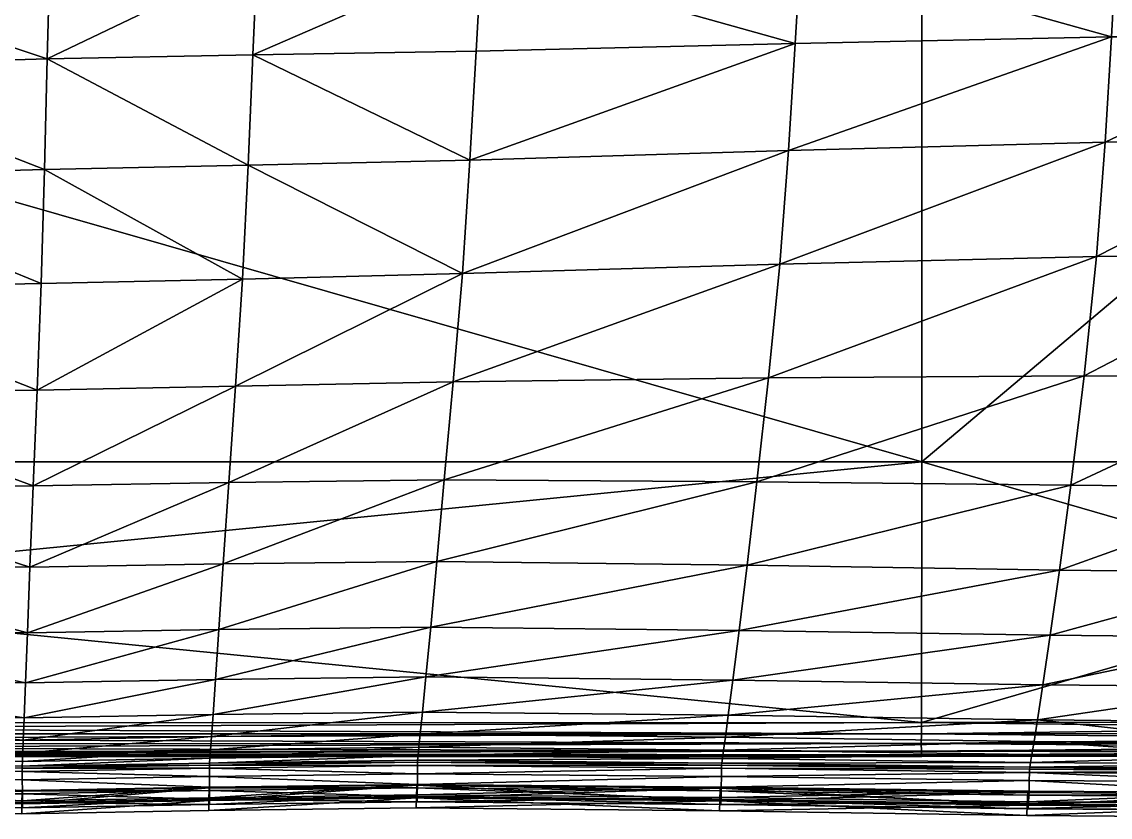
# Model space of a CAD drawing. Header units: centimetres. Extents: x -884 to 884, y -444 to 444.
# Drawn here: x 346.5 to 560.4, y -441.8 to -285.4 of the extents above; entities that cross this region are included whole.
import ezdxf

# ---------------------------------------------------------------- set-up
doc = ezdxf.new("R2010")
doc.units = ezdxf.units.CM
doc.layers.add('fabric', color=7, linetype='Continuous', true_color=0xb8e499)

msp = doc.modelspace()

# ---------------------------------------------------------------- meshes
at = {"layer": 'fabric', "color": 82, "true_color": 0x24d000}
mesh = msp.add_polyface(dxfattribs=at)
corners = [(3.18, -429.98, -260.61), (523.35, -429.89, -260.61), (523.34, -429.8, -187.49), (3.18, -429.89, -187.48), (3.18, -429.89, -333.74), (523.34, -429.8, -333.74), (3.18, -222.69, -365.86), (3.18, -17.63, -365.91), (523.37, -17.63, -365.84), (523.36, -222.69, -365.8), (3.18, -371.95, -365.74), (523.34, -371.94, -365.68), (3.18, -222.71, -155.36), (3.18, -371.96, -155.49), (523.34, -371.95, -155.55), (523.36, -222.71, -155.43), (3.18, -24.49, -155.28), (523.37, -24.49, -155.35), (523.27, -427.34, -157.3), (3.18, -427.4, -157.26), (3.18, -428.89, -158.93), (523.28, -428.82, -158.95), (523.28, -425.38, -156.26), (3.18, -425.42, -156.21), (3.18, -429.62, -161.3), (523.31, -429.54, -161.31), (3.18, -427.4, -363.97), (523.27, -427.34, -363.93), (523.28, -428.82, -362.28), (3.18, -428.89, -362.3), (3.18, -425.42, -365.02), (523.28, -425.38, -364.97), (3.18, -429.62, -359.93), (523.31, -429.54, -359.92), (700.14, -429.54, -187.51), (700.16, -429.62, -260.61), (700.19, -222.67, -365.61), (700.15, -371.91, -365.49), (700.22, -24.49, -155.54), (700.19, -222.7, -155.62), (699.99, -427.17, -157.42), (700.02, -425.27, -156.42), (700.02, -428.59, -159.03), (700.08, -429.29, -161.36), (699.99, -427.17, -363.81), (700.02, -428.59, -362.2), (700.08, -429.29, -359.87), (700.14, -429.54, -333.72), (3.18, -423.23, -365.53), (523.31, -423.21, -365.47), (3.18, -423.23, -155.7), (523.31, -423.21, -155.75), (700.08, -423.14, -365.3), (700.08, -423.14, -155.93)]
mesh.append_faces([[corners[k] for k in face] for face in [(0, 1, 2), (2, 3, 0), (1, 0, 4), (4, 5, 1), (6, 7, 8), (8, 9, 6), (10, 6, 9), (9, 11, 10), (12, 13, 14), (14, 15, 12), (16, 12, 15), (15, 17, 16), (18, 19, 20), (20, 21, 18), (19, 18, 22), (22, 23, 19), (24, 3, 2), (2, 25, 24), (20, 24, 25), (25, 21, 20), (26, 27, 28), (28, 29, 26), (27, 26, 30), (30, 31, 27), (32, 29, 28), (28, 33, 32), (4, 32, 33), (33, 5, 4), (34, 2, 1), (35, 1, 5), (36, 9, 8), (37, 11, 9), (38, 17, 15), (39, 15, 14), (18, 40, 41), (41, 22, 18), (40, 18, 21), (42, 21, 25), (43, 25, 2), (44, 27, 31), (27, 44, 45), (45, 28, 27), (46, 33, 28), (47, 5, 33), (48, 10, 11), (11, 49, 48), (30, 48, 49), (49, 31, 30), (50, 23, 22), (22, 51, 50), (13, 50, 51), (51, 14, 13), (31, 49, 52), (49, 11, 37), (14, 51, 53), (51, 22, 41)]], dxfattribs={"vtx2": -1, "color": 82})
mesh = msp.add_polyface(dxfattribs=at)
corners = [(700.16, -429.62, -260.61), (704.46, -428.89, -260.61), (704.43, -428.82, -187.53), (700.14, -429.54, -187.51), (523.35, -429.89, -260.61), (523.34, -429.8, -333.74), (700.14, -429.54, -333.72), (704.43, -428.82, -333.7), (523.37, -17.63, -365.84), (700.2, -17.63, -365.65), (700.19, -222.67, -365.61), (704.51, -222.66, -365.09), (704.53, -17.63, -365.13), (704.44, -371.87, -364.98), (700.15, -371.91, -365.49), (523.36, -222.69, -365.8), (700.19, -222.7, -155.62), (704.51, -222.68, -156.14), (704.56, -24.49, -156.07), (700.22, -24.49, -155.54), (523.36, -222.71, -155.43), (523.34, -371.95, -155.55), (700.15, -371.91, -155.73), (704.44, -371.88, -156.25), (704.18, -425.12, -156.83), (704.04, -426.85, -157.64), (706.11, -426.37, -157.98), (704.18, -428, -159.14), (706.57, -426.85, -159.24), (699.99, -427.17, -157.42), (700.02, -425.27, -156.42), (523.28, -428.82, -158.95), (700.02, -428.59, -159.03), (700.08, -429.29, -161.36), (704.32, -428.59, -161.4), (523.31, -429.54, -161.31), (523.34, -429.8, -187.49), (706.11, -426.37, -363.25), (704.04, -426.85, -363.59), (704.18, -425.12, -364.39), (704.18, -428, -362.09), (523.28, -425.38, -364.97), (700.02, -425.27, -364.81), (699.99, -427.17, -363.81), (700.02, -428.59, -362.2), (523.28, -428.82, -362.28), (700.08, -429.29, -359.87), (704.32, -428.59, -359.83), (523.31, -429.54, -359.92), (700.08, -423.14, -365.3), (704.32, -423.08, -364.81), (523.31, -423.21, -365.47), (700.08, -423.14, -155.93), (704.32, -423.08, -156.42), (523.31, -423.21, -155.75)]
mesh.append_faces([[corners[k] for k in face] for face in [(0, 1, 2), (2, 3, 0), (4, 0, 3), (5, 6, 0), (1, 0, 6), (6, 7, 1), (8, 9, 10), (11, 10, 9), (9, 12, 11), (10, 11, 13), (13, 14, 10), (15, 10, 14), (16, 17, 18), (18, 19, 16), (20, 16, 19), (21, 22, 16), (17, 16, 22), (22, 23, 17), (24, 25, 26), (25, 27, 28), (29, 25, 24), (24, 30, 29), (31, 32, 29), (25, 29, 32), (32, 27, 25), (33, 34, 27), (27, 32, 33), (35, 33, 32), (36, 3, 33), (34, 33, 3), (3, 2, 34), (37, 38, 39), (40, 38, 37), (41, 42, 43), (38, 43, 42), (42, 39, 38), (43, 38, 40), (40, 44, 43), (45, 44, 46), (47, 46, 44), (44, 40, 47), (46, 47, 7), (7, 6, 46), (48, 46, 6), (49, 14, 13), (13, 50, 49), (42, 49, 50), (50, 39, 42), (49, 42, 41), (14, 49, 51), (52, 30, 24), (24, 53, 52), (22, 52, 53), (53, 23, 22), (52, 22, 21), (30, 52, 54)]], dxfattribs={"vtx2": -1, "color": 82})
at = {"layer": 'fabric', "color": 122, "true_color": 0x00bc97}
mesh = msp.add_polyface(dxfattribs=at)
corners = [(602.12, -308.93, -22.53), (559.43, -309.06, -20.68), (557.72, -331.54, -22.19), (600.67, -331.4, -23.78), (603.02, -288.36, -21.54), (560.65, -288.37, -19.46), (433.07, -334.87, -19.14), (495.45, -333.04, -20.52), (497.14, -310.68, -18.73), (498.46, -289.64, -17.27), (434.54, -312.59, -17.12), (562.4, -251.59, -17.42), (561.61, -270.27, -18.39), (603.67, -270.33, -20.66), (499.56, -271.23, -16), (500.53, -252.24, -14.84), (437.8, -253.02, -12.71), (436.83, -272.37, -14.02), (602.12, -308.93, -168.31), (600.67, -331.4, -167.07), (557.72, -331.54, -168.66), (559.43, -309.06, -170.16), (603.02, -288.36, -169.31), (560.65, -288.37, -171.38), (497.14, -310.68, -172.12), (495.45, -333.04, -170.33), (433.07, -334.87, -171.71), (498.46, -289.64, -173.57), (434.54, -312.59, -173.72), (561.61, -270.27, -172.45), (603.67, -270.33, -170.18), (562.4, -251.59, -173.43), (499.56, -271.23, -174.85), (436.83, -272.37, -176.82), (437.8, -253.02, -178.14), (500.53, -252.24, -176.01)]
mesh.append_faces([[corners[k] for k in face] for face in [(0, 1, 2), (2, 3, 0), (1, 0, 4), (4, 5, 1), (6, 7, 8), (1, 8, 7), (7, 2, 1), (8, 1, 5), (5, 9, 8), (10, 8, 9), (11, 12, 13), (4, 13, 12), (12, 5, 4), (14, 9, 5), (5, 12, 14), (15, 14, 12), (14, 15, 16), (9, 14, 17), (18, 19, 20), (20, 21, 18), (22, 18, 21), (21, 23, 22), (24, 25, 26), (27, 24, 28), (24, 27, 23), (23, 21, 24), (25, 24, 21), (21, 20, 25), (29, 30, 22), (22, 23, 29), (30, 29, 31), (32, 29, 23), (23, 27, 32), (33, 32, 27), (34, 35, 32), (29, 32, 35)]], dxfattribs={"vtx2": -1, "color": 122})
mesh = msp.add_polyface(dxfattribs=at)
corners = [(392.74, -272.88, -13.02), (436.83, -272.37, -14.02), (437.8, -253.02, -12.71), (351.98, -273.55, -12.85), (393.52, -253.34, -11.63), (351.47, -292.66, -14.4), (391.89, -291.9, -14.56), (435.77, -291.16, -15.47), (497.14, -310.68, -18.73), (434.54, -312.59, -17.12), (433.07, -334.87, -19.14), (498.46, -289.64, -17.27), (390.93, -313.6, -16.31), (350.91, -314.44, -16.17), (389.81, -335.98, -18.44), (350.26, -336.83, -18.32), (499.56, -271.23, -16), (437.8, -253.02, -178.14), (436.83, -272.37, -176.82), (392.74, -272.88, -177.82), (391.89, -291.9, -176.29), (435.77, -291.16, -175.38), (351.47, -292.66, -176.44), (351.98, -273.55, -177.99), (393.52, -253.34, -179.22), (433.07, -334.87, -171.71), (434.54, -312.59, -173.72), (497.14, -310.68, -172.12), (498.46, -289.64, -173.57), (390.93, -313.6, -174.54), (350.91, -314.44, -174.68), (389.81, -335.98, -172.41), (350.26, -336.83, -172.53), (499.56, -271.23, -174.85)]
mesh.append_faces([[corners[k] for k in face] for face in [(0, 1, 2), (3, 0, 4), (0, 3, 5), (5, 6, 0), (1, 0, 6), (6, 7, 1), (8, 9, 10), (11, 7, 9), (12, 6, 5), (5, 13, 12), (14, 12, 13), (13, 15, 14), (12, 14, 10), (10, 9, 12), (6, 12, 9), (9, 7, 6), (2, 1, 16), (1, 7, 11), (17, 18, 19), (20, 19, 18), (18, 21, 20), (19, 20, 22), (22, 23, 19), (24, 19, 23), (25, 26, 27), (26, 21, 28), (29, 30, 22), (22, 20, 29), (26, 29, 20), (20, 21, 26), (29, 26, 25), (25, 31, 29), (30, 29, 31), (31, 32, 30), (28, 21, 18), (33, 18, 17)]], dxfattribs={"vtx2": -1, "color": 122})
mesh = msp.add_polyface(dxfattribs=at)
corners = [(186.12, -321.64, -19.01), (241.98, -318.17, -17.54), (242.31, -296.83, -15.94), (299.09, -315.87, -16.59), (299.04, -337.91, -18.68), (350.26, -336.83, -18.32), (350.91, -314.44, -16.17), (299.14, -294.26, -14.87), (351.47, -292.66, -14.4), (241.81, -339.78, -19.5), (242.65, -277.64, -14.53), (190.38, -281.02, -16.34), (242.93, -257.36, -13.26), (192.01, -260.15, -15.2), (299.23, -275.14, -13.36), (351.98, -273.55, -12.85), (299.33, -255.23, -12), (242.31, -296.83, -174.91), (241.98, -318.17, -173.31), (186.12, -321.64, -171.84), (299.09, -315.87, -174.26), (350.91, -314.44, -174.68), (350.26, -336.83, -172.53), (299.04, -337.91, -172.17), (241.81, -339.78, -171.35), (299.14, -294.26, -175.98), (351.47, -292.66, -176.44), (190.38, -281.02, -174.51), (242.65, -277.64, -176.31), (192.01, -260.15, -175.64), (242.93, -257.36, -177.59), (299.23, -275.14, -177.48), (351.98, -273.55, -177.99), (299.33, -255.23, -178.85)]
mesh.append_faces([[corners[k] for k in face] for face in [(0, 1, 2), (3, 4, 5), (5, 6, 3), (7, 3, 6), (6, 8, 7), (3, 7, 2), (2, 1, 3), (4, 3, 1), (1, 9, 4), (2, 10, 11), (10, 12, 13), (14, 7, 8), (8, 15, 14), (16, 14, 15), (14, 16, 12), (12, 10, 14), (7, 14, 10), (10, 2, 7), (17, 18, 19), (20, 21, 22), (22, 23, 20), (18, 20, 23), (23, 24, 18), (20, 18, 17), (17, 25, 20), (21, 20, 25), (25, 26, 21), (27, 28, 17), (29, 30, 28), (31, 32, 26), (26, 25, 31), (28, 31, 25), (25, 17, 28), (31, 28, 30), (30, 33, 31), (32, 31, 33)]], dxfattribs={"vtx2": -1, "color": 122})
mesh = msp.add_polyface(dxfattribs=at)
corners = [(429.48, -375.45, -24.43), (490.93, -375.82, -25.27), (493.23, -355.43, -22.79), (555.27, -354.98, -24.13), (557.72, -331.54, -22.19), (495.45, -333.04, -20.52), (431.28, -356.2, -21.68), (433.07, -334.87, -19.14), (425.22, -421.13, -35.16), (485.33, -421.75, -35.31), (486.23, -414.83, -32.98), (547.16, -415.76, -33.35), (546.1, -422.66, -35.52), (548.6, -406.02, -30.78), (487.46, -405.07, -30.24), (425.9, -414.2, -32.67), (426.83, -404.42, -29.8), (489.02, -392.22, -27.72), (550.43, -393.23, -28.47), (552.65, -376.51, -26.29), (428.01, -391.51, -27.1), (484.75, -426.05, -36.64), (545.42, -426.93, -36.67), (424.79, -425.45, -36.73), (493.23, -355.43, -168.06), (490.93, -375.82, -165.57), (429.48, -375.45, -166.41), (495.45, -333.04, -170.33), (431.28, -356.2, -169.17), (433.07, -334.87, -171.71), (557.72, -331.54, -168.66), (555.27, -354.98, -166.72), (486.23, -414.83, -157.87), (485.33, -421.75, -155.54), (425.22, -421.13, -155.68), (487.46, -405.07, -160.6), (425.9, -414.2, -158.18), (548.6, -406.02, -160.06), (547.16, -415.76, -157.5), (546.1, -422.66, -155.33), (489.02, -392.22, -163.13), (426.83, -404.42, -161.05), (428.01, -391.51, -163.75), (552.65, -376.51, -164.55), (550.43, -393.23, -162.37), (484.75, -426.05, -154.21), (424.79, -425.45, -154.11), (545.42, -426.93, -154.18), (484.4, -428.59, -153.35)]
mesh.append_faces([[corners[k] for k in face] for face in [(0, 1, 2), (3, 2, 1), (4, 5, 2), (6, 2, 5), (5, 7, 6), (8, 9, 10), (11, 10, 9), (9, 12, 11), (10, 11, 13), (13, 14, 10), (15, 10, 14), (16, 14, 17), (18, 17, 14), (19, 1, 17), (20, 17, 1), (21, 22, 12), (12, 9, 21), (23, 21, 9), (24, 25, 26), (27, 24, 28), (28, 29, 27), (24, 27, 30), (25, 24, 31), (32, 33, 34), (35, 32, 36), (32, 35, 37), (33, 32, 38), (38, 39, 33), (40, 35, 41), (25, 40, 42), (40, 25, 43), (35, 40, 44), (33, 45, 46), (45, 33, 39), (39, 47, 45), (48, 45, 47)]], dxfattribs={"vtx2": -1, "color": 122})
mesh = msp.add_polyface(dxfattribs=at)
corners = [(588.59, -427.29, -36.79), (589.25, -423.05, -35.75), (546.1, -422.66, -35.52), (545.42, -426.93, -36.67), (590.3, -416.16, -33.7), (547.16, -415.76, -33.35), (591.74, -406.45, -31.3), (548.6, -406.02, -30.78), (593.58, -393.71, -29.19), (550.43, -393.23, -28.47), (595.8, -376.94, -27.26), (552.65, -376.51, -26.29), (598.36, -355.12, -25.41), (555.27, -354.98, -24.13), (600.67, -331.4, -23.78), (557.72, -331.54, -22.19), (490.93, -375.82, -25.27), (493.23, -355.43, -22.79), (487.46, -405.07, -30.24), (489.02, -392.22, -27.72), (588.59, -427.29, -154.06), (545.42, -426.93, -154.18), (546.1, -422.66, -155.33), (589.25, -423.05, -155.1), (590.3, -416.16, -157.15), (547.16, -415.76, -157.5), (591.74, -406.45, -159.55), (548.6, -406.02, -160.06), (593.58, -393.71, -161.66), (550.43, -393.23, -162.37), (595.8, -376.94, -163.59), (552.65, -376.51, -164.55), (598.36, -355.12, -165.44), (555.27, -354.98, -166.72), (600.67, -331.4, -167.07), (557.72, -331.54, -168.66), (493.23, -355.43, -168.06), (490.93, -375.82, -165.57), (486.23, -414.83, -157.87), (489.02, -392.22, -163.13), (487.46, -405.07, -160.6)]
mesh.append_faces([[corners[k] for k in face] for face in [(0, 1, 2), (2, 3, 0), (4, 5, 2), (2, 1, 4), (5, 4, 6), (6, 7, 5), (8, 9, 7), (7, 6, 8), (9, 8, 10), (10, 11, 9), (12, 13, 11), (11, 10, 12), (13, 12, 14), (14, 15, 13), (16, 11, 13), (17, 13, 15), (18, 7, 9), (19, 9, 11), (20, 21, 22), (22, 23, 20), (24, 23, 22), (22, 25, 24), (26, 24, 25), (25, 27, 26), (28, 26, 27), (27, 29, 28), (30, 28, 29), (29, 31, 30), (32, 30, 31), (31, 33, 32), (34, 32, 33), (33, 35, 34), (35, 33, 36), (33, 31, 37), (27, 25, 38), (31, 29, 39), (29, 27, 40)]], dxfattribs={"vtx2": -1, "color": 122})
mesh = msp.add_polyface(dxfattribs=at)
corners = [(388.47, -357.05, -21.12), (431.28, -356.2, -21.68), (433.07, -334.87, -19.14), (389.81, -335.98, -18.44), (387.14, -375.98, -24.01), (429.48, -375.45, -24.43), (384.54, -414.7, -32.52), (425.9, -414.2, -32.67), (426.83, -404.42, -29.8), (384.05, -421.63, -35.13), (425.22, -421.13, -35.16), (386.07, -391.96, -26.78), (428.01, -391.51, -27.1), (385.21, -404.9, -29.57), (383.74, -425.96, -36.96), (424.79, -425.45, -36.73), (493.23, -355.43, -22.79), (486.23, -414.83, -32.98), (487.46, -405.07, -30.24), (489.02, -392.22, -27.72), (490.93, -375.82, -25.27), (484.75, -426.05, -36.64), (424.53, -428.02, -37.74), (485.33, -421.75, -35.31), (388.47, -357.05, -169.73), (389.81, -335.98, -172.41), (433.07, -334.87, -171.71), (431.28, -356.2, -169.17), (387.14, -375.98, -166.84), (429.48, -375.45, -166.41), (426.83, -404.42, -161.05), (425.9, -414.2, -158.18), (384.54, -414.7, -158.33), (425.22, -421.13, -155.68), (384.05, -421.63, -155.71), (386.07, -391.96, -164.06), (428.01, -391.51, -163.75), (385.21, -404.9, -161.27), (424.79, -425.45, -154.11), (383.74, -425.96, -153.89), (493.23, -355.43, -168.06), (486.23, -414.83, -157.87), (487.46, -405.07, -160.6), (489.02, -392.22, -163.13), (490.93, -375.82, -165.57), (424.53, -428.02, -153.11), (484.75, -426.05, -154.21), (485.33, -421.75, -155.54)]
mesh.append_faces([[corners[k] for k in face] for face in [(0, 1, 2), (2, 3, 0), (1, 0, 4), (4, 5, 1), (6, 7, 8), (9, 10, 7), (11, 12, 5), (5, 4, 11), (12, 11, 13), (13, 8, 12), (14, 15, 10), (16, 1, 5), (17, 7, 10), (18, 8, 7), (19, 12, 8), (20, 5, 12), (21, 15, 22), (23, 10, 15), (24, 25, 26), (26, 27, 24), (28, 24, 27), (27, 29, 28), (30, 31, 32), (31, 33, 34), (35, 28, 29), (29, 36, 35), (37, 35, 36), (36, 30, 37), (33, 38, 39), (29, 27, 40), (33, 31, 41), (31, 30, 42), (30, 36, 43), (36, 29, 44), (45, 38, 46), (38, 33, 47)]], dxfattribs={"vtx2": -1, "color": 122})
mesh = msp.add_polyface(dxfattribs=at)
corners = [(298.9, -415.22, -32.57), (298.92, -422.13, -35.25), (346.92, -422.29, -35.18), (347.2, -415.36, -32.49), (298.88, -405.43, -29.65), (347.57, -405.56, -29.54), (243.27, -405.79, -29.92), (243.68, -415.35, -32.75), (298.86, -392.49, -26.89), (348.06, -392.61, -26.73), (298.86, -376.69, -24.15), (348.67, -376.65, -23.94), (298.94, -358.34, -21.31), (349.46, -357.81, -21.02), (299.04, -337.91, -18.68), (350.26, -336.83, -18.32), (346.64, -429.19, -38.49), (346.74, -426.62, -37.19), (298.94, -426.44, -37.3), (243.99, -422.1, -35.34), (298.95, -429, -38.63), (244.19, -426.29, -37.25), (298.9, -415.22, -158.28), (347.2, -415.36, -158.36), (346.92, -422.29, -155.67), (298.92, -422.13, -155.6), (243.68, -415.35, -158.1), (298.88, -405.43, -161.2), (347.57, -405.55, -161.31), (298.86, -392.49, -163.96), (348.06, -392.61, -164.12), (298.86, -376.69, -166.69), (348.67, -376.65, -166.91), (298.94, -358.34, -169.54), (349.46, -357.81, -169.83), (299.04, -337.91, -172.17), (350.26, -336.83, -172.53), (298.94, -426.44, -153.55), (346.74, -426.62, -153.66), (346.64, -429.19, -152.36), (244.19, -426.29, -153.6), (298.95, -428.99, -152.22), (243.99, -422.1, -155.51)]
mesh.append_faces([[corners[k] for k in face] for face in [(0, 1, 2), (2, 3, 0), (4, 0, 3), (3, 5, 4), (0, 4, 6), (1, 0, 7), (8, 4, 5), (5, 9, 8), (10, 8, 9), (9, 11, 10), (12, 10, 11), (11, 13, 12), (14, 12, 13), (13, 15, 14), (16, 17, 18), (1, 18, 17), (17, 2, 1), (18, 1, 19), (20, 18, 21), (22, 23, 24), (24, 25, 22), (26, 22, 25), (23, 22, 27), (27, 28, 23), (29, 30, 28), (28, 27, 29), (30, 29, 31), (31, 32, 30), (33, 34, 32), (32, 31, 33), (34, 33, 35), (35, 36, 34), (37, 38, 39), (40, 37, 41), (42, 25, 37), (38, 37, 25), (25, 24, 38)]], dxfattribs={"vtx2": -1, "color": 122})
mesh = msp.add_polyface(dxfattribs=at)
corners = [(349.46, -357.81, -21.02), (388.47, -357.05, -21.12), (389.81, -335.98, -18.44), (350.26, -336.83, -18.32), (348.67, -376.65, -23.94), (387.14, -375.98, -24.01), (426.83, -404.42, -29.8), (385.21, -404.9, -29.57), (384.54, -414.7, -32.52), (347.2, -415.36, -32.49), (347.57, -405.56, -29.54), (346.92, -422.29, -35.18), (384.05, -421.63, -35.13), (425.9, -414.2, -32.67), (348.06, -392.61, -26.73), (386.07, -391.96, -26.78), (425.22, -421.13, -35.16), (383.74, -425.96, -36.96), (346.74, -426.62, -37.19), (424.79, -425.45, -36.73), (383.55, -428.54, -38.13), (388.47, -357.05, -169.73), (387.14, -375.98, -166.84), (348.67, -376.65, -166.91), (349.46, -357.81, -169.83), (389.81, -335.98, -172.41), (350.26, -336.83, -172.53), (384.54, -414.7, -158.33), (385.21, -404.9, -161.27), (426.83, -404.42, -161.05), (384.05, -421.63, -155.71), (425.9, -414.2, -158.18), (346.92, -422.29, -155.67), (347.2, -415.36, -158.36), (347.57, -405.55, -161.31), (386.07, -391.96, -164.06), (348.06, -392.61, -164.12), (383.74, -425.96, -153.89), (425.22, -421.13, -155.68), (383.55, -428.54, -152.72), (424.79, -425.45, -154.11), (346.74, -426.62, -153.66)]
mesh.append_faces([[corners[k] for k in face] for face in [(0, 1, 2), (2, 3, 0), (1, 0, 4), (4, 5, 1), (6, 7, 8), (9, 8, 7), (7, 10, 9), (8, 9, 11), (11, 12, 8), (13, 8, 12), (14, 15, 5), (5, 4, 14), (15, 14, 10), (10, 7, 15), (16, 12, 17), (18, 17, 12), (12, 11, 18), (19, 17, 20), (21, 22, 23), (23, 24, 21), (25, 21, 24), (24, 26, 25), (27, 28, 29), (30, 27, 31), (27, 30, 32), (32, 33, 27), (28, 27, 33), (33, 34, 28), (35, 28, 34), (34, 36, 35), (22, 35, 36), (36, 23, 22), (37, 30, 38), (39, 37, 40), (30, 37, 41), (41, 32, 30)]], dxfattribs={"vtx2": -1, "color": 122})
mesh = msp.add_polyface(dxfattribs=at)
corners = [(383.55, -428.54, -38.13), (424.53, -428.02, -37.74), (424.79, -425.45, -36.73), (383.43, -430.21, -38.8), (424.36, -429.68, -38.55), (383.36, -431.15, -38.85), (424.26, -430.61, -38.81), (483.66, -438.56, -69.46), (424.02, -437.98, -69.44), (423.98, -439.99, -95.42), (483.59, -440.57, -95.42), (483.76, -436.06, -49.97), (424.08, -435.49, -49.94), (483.9, -437.94, -37.53), (424.2, -437.41, -37.51), (424.18, -438.77, -39.13), (483.94, -435.89, -36.6), (424.22, -435.36, -36.57), (483.97, -433.79, -36.64), (424.22, -433.26, -36.6), (483.99, -432.18, -37.29), (424.22, -431.64, -37.25), (483.78, -436.6, -43.44), (424.1, -436.03, -43.42), (483.77, -438.31, -42.84), (424.11, -437.74, -42.83), (484.18, -430.23, -38.39), (484.4, -428.59, -37.49), (483.8, -439.32, -41.16), (424.14, -438.77, -41.15), (483.84, -439.31, -39.14), (484, -431.55, -38.23), (424.23, -431.01, -38.18), (484.05, -431.16, -38.8), (424.79, -425.45, -154.11), (424.53, -428.02, -153.11), (383.55, -428.54, -152.72), (424.36, -429.68, -152.3), (383.43, -430.21, -152.04), (483.66, -438.56, -121.39), (424.02, -437.98, -121.41), (424.08, -435.49, -140.9), (483.76, -436.06, -140.88), (424.18, -438.77, -151.72), (424.2, -437.41, -153.34), (483.9, -437.94, -153.32), (424.22, -435.36, -154.28), (483.94, -435.89, -154.25), (424.22, -433.26, -154.25), (483.97, -433.79, -154.21), (424.22, -431.64, -153.6), (483.99, -432.17, -153.56), (424.1, -436.03, -147.43), (483.78, -436.6, -147.41), (424.11, -437.74, -148.02), (483.77, -438.31, -148.01), (424.26, -430.61, -152.04), (484.18, -430.23, -152.46), (484.4, -428.59, -153.35), (424.14, -438.77, -149.69), (483.8, -439.32, -149.69), (483.84, -439.31, -151.71), (424.23, -431.01, -152.67), (484, -431.55, -152.62), (484.05, -431.16, -152.04)]
mesh.append_faces([[corners[k] for k in face] for face in [(0, 1, 2), (3, 4, 1), (5, 6, 4), (7, 8, 9), (9, 10, 7), (8, 7, 11), (11, 12, 8), (13, 14, 15), (16, 17, 14), (18, 19, 17), (20, 21, 19), (22, 23, 12), (24, 25, 23), (26, 4, 6), (27, 1, 4), (28, 29, 25), (30, 15, 29), (31, 32, 21), (33, 6, 32), (34, 35, 36), (35, 37, 38), (39, 40, 41), (41, 42, 39), (40, 39, 10), (10, 9, 40), (43, 44, 45), (44, 46, 47), (46, 48, 49), (48, 50, 51), (41, 52, 53), (52, 54, 55), (56, 37, 57), (37, 35, 58), (54, 59, 60), (59, 43, 61), (50, 62, 63), (62, 56, 64)]], dxfattribs={"vtx2": -1, "color": 122})
mesh = msp.add_polyface(dxfattribs=at)
corners = [(299.02, -438.93, -69.44), (299.02, -440.93, -95.42), (346.47, -441.14, -95.42), (299.02, -436.44, -49.93), (346.48, -439.14, -69.44), (299.1, -438.36, -37.49), (299.05, -436.32, -36.55), (244.6, -435.91, -36.56), (299.12, -439.71, -39.12), (244.67, -437.92, -37.5), (346.59, -438.61, -37.5), (299.05, -436.97, -43.4), (299.09, -438.68, -42.81), (244.7, -438.26, -42.81), (346.5, -436.65, -49.93), (346.53, -437.2, -43.4), (299.12, -439.7, -41.14), (244.72, -439.25, -39.12), (244.72, -439.26, -41.14), (346.55, -438.92, -42.81), (298.95, -430.65, -39.13), (298.96, -431.58, -38.93), (346.53, -431.79, -38.91), (298.95, -429, -38.63), (346.57, -430.85, -39.04), (299.01, -434.22, -36.57), (346.57, -436.56, -36.55), (298.97, -432.6, -37.22), (346.55, -434.45, -36.57), (298.94, -426.44, -37.3), (346.64, -429.19, -38.49), (298.96, -431.98, -38.15), (346.52, -432.82, -37.22), (346.52, -432.19, -38.15), (346.48, -439.14, -121.41), (299.02, -438.93, -121.41), (299.02, -436.44, -140.91), (244.6, -435.91, -154.29), (299.05, -436.32, -154.3), (299.1, -438.36, -153.35), (346.59, -438.6, -153.35), (244.67, -437.92, -153.35), (299.12, -439.71, -151.73), (244.7, -438.26, -148.04), (299.09, -438.68, -148.04), (299.05, -436.97, -147.45), (346.53, -437.2, -147.45), (346.5, -436.65, -140.91), (244.72, -439.25, -151.73), (299.12, -439.7, -149.71), (346.55, -438.92, -148.04), (244.72, -439.26, -149.71), (346.53, -431.79, -151.94), (298.96, -431.58, -151.91), (298.95, -430.65, -151.72), (346.57, -430.85, -151.81), (298.95, -428.99, -152.22), (346.57, -436.56, -154.3), (299.01, -434.22, -154.28), (346.55, -434.45, -154.28), (298.97, -432.6, -153.63), (346.64, -429.19, -152.36), (298.94, -426.44, -153.55), (346.52, -432.82, -153.63), (298.96, -431.97, -152.7), (346.52, -432.19, -152.7)]
mesh.append_faces([[corners[k] for k in face] for face in [(0, 1, 2), (3, 0, 4), (5, 6, 7), (8, 5, 9), (6, 5, 10), (11, 12, 13), (11, 3, 14), (12, 11, 15), (16, 8, 17), (12, 16, 18), (16, 12, 19), (20, 21, 22), (23, 20, 24), (25, 6, 26), (27, 25, 28), (29, 23, 30), (31, 27, 32), (21, 31, 33), (34, 35, 36), (2, 1, 35), (37, 38, 39), (40, 39, 38), (41, 39, 42), (43, 44, 45), (46, 45, 44), (47, 36, 45), (48, 42, 49), (50, 44, 49), (51, 49, 44), (52, 53, 54), (55, 54, 56), (57, 38, 58), (59, 58, 60), (61, 56, 62), (63, 60, 64), (65, 64, 53)]], dxfattribs={"vtx2": -1, "color": 122})
mesh = msp.add_polyface(dxfattribs=at)
corners = [(383.74, -425.96, -36.96), (346.74, -426.62, -37.19), (346.64, -429.19, -38.49), (346.48, -439.14, -69.44), (383.22, -438.5, -69.44), (383.26, -436.01, -49.93), (346.47, -441.14, -95.42), (383.2, -440.5, -95.42), (383.36, -435.91, -36.55), (346.57, -436.56, -36.55), (346.59, -438.61, -37.5), (383.37, -437.96, -37.5), (346.6, -439.95, -39.12), (346.52, -432.82, -37.22), (346.55, -434.45, -36.57), (383.35, -433.81, -36.58), (346.53, -437.2, -43.4), (383.28, -436.56, -43.41), (383.3, -438.27, -42.82), (346.55, -438.92, -42.81), (346.5, -436.65, -49.93), (383.55, -428.54, -38.13), (346.57, -430.85, -39.04), (383.43, -430.21, -38.8), (346.53, -431.79, -38.91), (383.36, -439.31, -39.13), (346.58, -439.94, -41.14), (383.33, -439.3, -41.15), (346.52, -432.19, -38.15), (383.34, -431.55, -38.15), (383.34, -432.18, -37.22), (346.64, -429.19, -152.36), (346.74, -426.62, -153.66), (383.74, -425.96, -153.89), (383.22, -438.5, -121.41), (383.26, -436.01, -140.91), (346.48, -439.14, -121.41), (346.6, -439.95, -151.72), (346.59, -438.6, -153.35), (383.37, -437.96, -153.35), (346.57, -436.56, -154.3), (383.36, -435.91, -154.29), (346.55, -434.45, -154.28), (383.35, -433.81, -154.27), (346.52, -432.82, -153.63), (383.28, -436.56, -147.44), (346.5, -436.65, -140.91), (346.53, -437.2, -147.45), (383.3, -438.27, -148.03), (346.55, -438.92, -148.04), (346.53, -431.79, -151.94), (346.57, -430.85, -151.81), (383.43, -430.21, -152.04), (383.55, -428.54, -152.72), (383.33, -439.3, -149.7), (346.58, -439.94, -149.71), (383.36, -439.31, -151.72), (346.52, -432.19, -152.7), (383.34, -431.55, -152.69), (383.34, -432.18, -153.62)]
mesh.append_faces([[corners[k] for k in face] for face in [(0, 1, 2), (3, 4, 5), (6, 7, 4), (8, 9, 10), (11, 10, 12), (13, 14, 15), (14, 9, 8), (16, 17, 18), (18, 19, 16), (20, 5, 17), (21, 2, 22), (23, 22, 24), (25, 12, 26), (27, 26, 19), (19, 18, 27), (24, 28, 29), (28, 13, 30), (31, 32, 33), (34, 7, 6), (35, 34, 36), (37, 38, 39), (38, 40, 41), (41, 40, 42), (43, 42, 44), (45, 35, 46), (46, 47, 45), (48, 45, 47), (47, 49, 48), (50, 51, 52), (51, 31, 53), (54, 48, 49), (49, 55, 54), (55, 37, 56), (57, 58, 59), (59, 44, 57), (58, 57, 50)]], dxfattribs={"vtx2": -1, "color": 122})
mesh = msp.add_polyface(dxfattribs=at)
corners = [(346.64, -429.19, -38.49), (383.55, -428.54, -38.13), (383.74, -425.96, -36.96), (424.08, -435.49, -49.94), (383.26, -436.01, -49.93), (383.22, -438.5, -69.44), (424.02, -437.98, -69.44), (383.2, -440.5, -95.42), (346.59, -438.61, -37.5), (383.37, -437.96, -37.5), (383.36, -435.91, -36.55), (346.6, -439.95, -39.12), (383.36, -439.31, -39.13), (383.34, -432.18, -37.22), (383.35, -433.81, -36.58), (424.22, -433.26, -36.6), (346.52, -432.82, -37.22), (346.55, -434.45, -36.57), (424.11, -437.74, -42.83), (383.3, -438.27, -42.82), (383.28, -436.56, -43.41), (424.1, -436.03, -43.42), (346.57, -430.85, -39.04), (383.43, -430.21, -38.8), (346.53, -431.79, -38.91), (383.36, -431.15, -38.85), (424.18, -438.77, -39.13), (383.33, -439.3, -41.15), (346.58, -439.94, -41.14), (424.14, -438.77, -41.15), (383.34, -431.55, -38.15), (424.22, -431.64, -37.25), (346.52, -432.19, -38.15), (383.74, -425.96, -153.89), (383.55, -428.54, -152.72), (346.64, -429.19, -152.36), (383.22, -438.5, -121.41), (383.26, -436.01, -140.91), (424.08, -435.49, -140.9), (424.02, -437.98, -121.41), (383.36, -439.31, -151.72), (383.37, -437.96, -153.35), (424.2, -437.41, -153.34), (346.6, -439.95, -151.72), (383.36, -435.91, -154.29), (346.59, -438.6, -153.35), (346.55, -434.45, -154.28), (383.35, -433.81, -154.27), (346.52, -432.82, -153.63), (383.34, -432.18, -153.62), (424.22, -433.26, -154.25), (383.28, -436.56, -147.44), (383.3, -438.27, -148.03), (424.11, -437.74, -148.02), (424.1, -436.03, -147.43), (383.43, -430.21, -152.04), (383.36, -431.15, -151.99), (346.53, -431.79, -151.94), (346.57, -430.85, -151.81), (383.33, -439.3, -149.7), (424.18, -438.77, -151.72), (424.14, -438.77, -149.69), (346.58, -439.94, -149.71), (424.22, -431.64, -153.6), (383.34, -431.55, -152.69)]
mesh.append_faces([[corners[k] for k in face] for face in [(0, 1, 2), (3, 4, 5), (6, 5, 7), (8, 9, 10), (11, 12, 9), (13, 14, 15), (14, 13, 16), (10, 14, 17), (18, 19, 20), (21, 20, 4), (22, 23, 1), (24, 25, 23), (26, 12, 27), (28, 27, 12), (29, 27, 19), (30, 13, 31), (30, 25, 24), (13, 30, 32), (33, 34, 35), (36, 37, 38), (7, 36, 39), (40, 41, 42), (41, 40, 43), (44, 41, 45), (46, 47, 44), (48, 49, 47), (50, 47, 49), (51, 52, 53), (37, 51, 54), (55, 56, 57), (34, 55, 58), (59, 40, 60), (52, 59, 61), (40, 59, 62), (63, 49, 64), (57, 56, 64)]], dxfattribs={"vtx2": -1, "color": 122})
mesh = msp.add_polyface(dxfattribs=at)
corners = [(424.53, -428.02, -37.74), (484.4, -428.59, -37.49), (484.75, -426.05, -36.64), (544.07, -439.43, -69.48), (483.66, -438.56, -69.46), (483.59, -440.57, -95.42), (544.21, -436.92, -50), (483.76, -436.06, -49.97), (424.18, -438.77, -39.13), (483.84, -439.31, -39.14), (483.9, -437.94, -37.53), (424.2, -437.41, -37.51), (483.94, -435.89, -36.6), (424.22, -435.36, -36.57), (483.97, -433.79, -36.64), (424.22, -433.26, -36.6), (483.99, -432.18, -37.29), (424.08, -435.49, -49.94), (483.78, -436.6, -43.44), (544.23, -437.46, -43.46), (544.21, -439.16, -42.85), (483.77, -438.31, -42.84), (424.1, -436.03, -43.42), (424.26, -430.61, -38.81), (484.05, -431.16, -38.8), (484.18, -430.23, -38.39), (424.36, -429.68, -38.55), (424.11, -437.74, -42.83), (483.8, -439.32, -41.16), (544.23, -440.15, -41.17), (424.14, -438.77, -41.15), (424.22, -431.64, -37.25), (484, -431.55, -38.23), (424.23, -431.01, -38.18), (484.75, -426.05, -154.21), (484.4, -428.59, -153.35), (424.53, -428.02, -153.11), (544.07, -439.43, -121.37), (483.66, -438.56, -121.39), (483.76, -436.06, -140.88), (543.98, -441.45, -95.42), (483.9, -437.94, -153.32), (483.84, -439.31, -151.71), (424.18, -438.77, -151.72), (483.94, -435.89, -154.25), (424.2, -437.41, -153.34), (483.97, -433.79, -154.21), (424.22, -435.36, -154.28), (483.99, -432.17, -153.56), (424.22, -433.26, -154.25), (483.78, -436.6, -147.41), (424.08, -435.49, -140.9), (483.77, -438.31, -148.01), (424.1, -436.03, -147.43), (544.21, -439.16, -148), (544.23, -437.46, -147.39), (484.18, -430.23, -152.46), (484.05, -431.16, -152.04), (424.26, -430.61, -152.04), (424.36, -429.68, -152.3), (483.8, -439.32, -149.69), (424.11, -437.74, -148.02), (424.14, -438.77, -149.69), (544.23, -440.15, -149.68), (484, -431.55, -152.62), (424.22, -431.64, -153.6), (424.23, -431.01, -152.67)]
mesh.append_faces([[corners[k] for k in face] for face in [(0, 1, 2), (3, 4, 5), (6, 7, 4), (8, 9, 10), (11, 10, 12), (13, 12, 14), (15, 14, 16), (17, 7, 18), (19, 18, 7), (20, 21, 18), (22, 18, 21), (23, 24, 25), (26, 25, 1), (27, 21, 28), (29, 28, 21), (30, 28, 9), (31, 16, 32), (33, 32, 24), (34, 35, 36), (37, 38, 39), (40, 5, 38), (41, 42, 43), (44, 41, 45), (46, 44, 47), (48, 46, 49), (50, 39, 51), (52, 50, 53), (50, 52, 54), (39, 50, 55), (56, 57, 58), (35, 56, 59), (60, 52, 61), (42, 60, 62), (52, 60, 63), (64, 48, 65), (57, 64, 66)]], dxfattribs={"vtx2": -1, "color": 122})
mesh = msp.add_polyface(dxfattribs=at)
corners = [(545.42, -426.93, -36.67), (484.75, -426.05, -36.64), (484.4, -428.59, -37.49), (483.59, -440.57, -95.42), (543.98, -441.45, -95.42), (544.07, -439.43, -69.48), (483.66, -438.56, -69.46), (544.21, -436.92, -50), (544.36, -438.75, -37.55), (483.9, -437.94, -37.53), (483.84, -439.31, -39.14), (544.28, -440.12, -39.15), (544.44, -436.69, -36.63), (483.94, -435.89, -36.6), (544.49, -434.59, -36.68), (483.97, -433.79, -36.64), (544.52, -432.98, -37.34), (483.99, -432.18, -37.29), (483.76, -436.06, -49.97), (544.23, -437.46, -43.46), (483.78, -436.6, -43.44), (544.21, -439.16, -42.85), (544.74, -431.07, -38.33), (484.18, -430.23, -38.39), (484.05, -431.16, -38.8), (545.01, -429.44, -37.4), (483.77, -438.31, -42.84), (544.23, -440.15, -41.17), (483.8, -439.32, -41.16), (544.54, -432.37, -38.28), (484, -431.55, -38.23), (544.59, -431.98, -38.83), (483.76, -436.06, -140.88), (544.21, -436.92, -140.85), (544.07, -439.43, -121.37), (483.66, -438.56, -121.39), (483.9, -437.94, -153.32), (483.94, -435.89, -154.25), (544.44, -436.69, -154.21), (544.36, -438.75, -153.3), (483.84, -439.31, -151.71), (544.28, -440.12, -151.7), (483.97, -433.79, -154.21), (483.99, -432.17, -153.56), (544.52, -432.98, -153.5), (544.49, -434.59, -154.17), (544.21, -439.16, -148), (544.23, -437.46, -147.39), (483.78, -436.6, -147.41), (484.18, -430.23, -152.46), (484.4, -428.59, -153.35), (545.01, -429.44, -153.45), (484.05, -431.16, -152.04), (544.74, -431.07, -152.52), (483.8, -439.32, -149.69), (544.23, -440.15, -149.68), (483.77, -438.31, -148.01), (484, -431.55, -152.62), (544.59, -431.98, -152.02), (544.54, -432.37, -152.57)]
mesh.append_faces([[corners[k] for k in face] for face in [(0, 1, 2), (3, 4, 5), (6, 5, 7), (8, 9, 10), (10, 11, 8), (9, 8, 12), (12, 13, 9), (14, 15, 13), (16, 17, 15), (18, 7, 19), (20, 19, 21), (22, 23, 24), (25, 2, 23), (26, 21, 27), (28, 27, 11), (11, 10, 28), (29, 30, 17), (31, 24, 30), (32, 33, 34), (35, 34, 4), (36, 37, 38), (38, 39, 36), (40, 36, 39), (39, 41, 40), (42, 43, 44), (37, 42, 45), (45, 38, 37), (46, 47, 48), (47, 33, 32), (49, 50, 51), (52, 49, 53), (54, 40, 41), (41, 55, 54), (55, 46, 56), (57, 52, 58), (43, 57, 59)]], dxfattribs={"vtx2": -1, "color": 122})
mesh = msp.add_polyface(dxfattribs=at)
corners = [(587.35, -437.25, -50.02), (544.21, -436.92, -50), (544.07, -439.43, -69.48), (587.2, -439.78, -69.49), (543.98, -441.45, -95.42), (587.59, -436.95, -36.66), (544.44, -436.69, -36.63), (544.36, -438.75, -37.55), (587.51, -439.01, -37.56), (544.28, -440.12, -39.15), (544.52, -432.98, -37.34), (544.49, -434.59, -36.68), (587.66, -434.86, -36.72), (544.21, -439.16, -42.85), (544.23, -437.46, -43.46), (587.37, -437.78, -43.48), (587.42, -440.4, -39.15), (544.23, -440.15, -41.17), (587.37, -440.45, -41.17), (587.72, -432.65, -38.33), (544.54, -432.37, -38.28), (587.77, -432.27, -38.87), (544.59, -431.98, -38.83), (484.4, -428.59, -37.49), (545.01, -429.44, -37.4), (545.42, -426.93, -36.67), (483.94, -435.89, -36.6), (483.97, -433.79, -36.64), (484.05, -431.16, -38.8), (544.74, -431.07, -38.33), (484.18, -430.23, -38.39), (483.99, -432.18, -37.29), (484, -431.55, -38.23), (544.07, -439.43, -121.37), (587.2, -439.78, -121.36), (544.21, -436.92, -140.85), (587.35, -437.25, -140.83), (544.28, -440.12, -151.7), (544.36, -438.75, -153.3), (587.5, -439.01, -153.29), (544.44, -436.69, -154.21), (587.59, -436.95, -154.19), (587.66, -434.86, -154.13), (544.49, -434.59, -154.17), (544.52, -432.98, -153.5), (544.23, -437.46, -147.39), (587.37, -437.78, -147.37), (544.21, -439.16, -148), (544.23, -440.15, -149.68), (587.37, -440.45, -149.68), (587.42, -440.4, -151.69), (544.54, -432.37, -152.57), (587.72, -432.65, -152.52), (545.42, -426.93, -154.18), (545.01, -429.44, -153.45), (484.4, -428.59, -153.35), (483.97, -433.79, -154.21), (544.74, -431.07, -152.52), (484.18, -430.23, -152.46), (544.59, -431.98, -152.02), (484.05, -431.16, -152.04), (484, -431.55, -152.62), (483.99, -432.17, -153.56)]
mesh.append_faces([[corners[k] for k in face] for face in [(0, 1, 2), (3, 2, 4), (5, 6, 7), (8, 7, 9), (10, 11, 12), (11, 6, 5), (13, 14, 15), (14, 1, 0), (16, 9, 17), (18, 17, 13), (19, 20, 10), (21, 22, 20), (23, 24, 25), (26, 6, 11), (27, 11, 10), (28, 22, 29), (30, 29, 24), (31, 10, 20), (32, 20, 22), (4, 33, 34), (33, 35, 36), (37, 38, 39), (38, 40, 41), (42, 43, 44), (41, 40, 43), (36, 35, 45), (46, 45, 47), (47, 48, 49), (48, 37, 50), (44, 51, 52), (53, 54, 55), (44, 43, 56), (54, 57, 58), (57, 59, 60), (59, 51, 61), (51, 44, 62)]], dxfattribs={"vtx2": -1, "color": 122})
mesh = msp.add_polyface(dxfattribs=at)
corners = [(588.18, -429.77, -37.45), (588.59, -427.29, -36.79), (545.42, -426.93, -36.67), (545.01, -429.44, -37.4), (544.07, -439.43, -69.48), (587.2, -439.78, -69.49), (587.35, -437.25, -50.02), (543.98, -441.45, -95.42), (587.09, -441.81, -95.42), (544.36, -438.75, -37.55), (587.51, -439.01, -37.56), (587.59, -436.95, -36.66), (544.28, -440.12, -39.15), (587.42, -440.4, -39.15), (587.66, -434.86, -36.72), (587.7, -433.26, -37.39), (544.52, -432.98, -37.34), (544.49, -434.59, -36.68), (587.37, -437.78, -43.48), (587.35, -439.48, -42.86), (544.21, -439.16, -42.85), (544.23, -437.46, -43.46), (544.74, -431.07, -38.33), (587.92, -431.37, -38.36), (544.59, -431.98, -38.83), (587.77, -432.27, -38.87), (544.23, -440.15, -41.17), (587.37, -440.45, -41.17), (587.72, -432.65, -38.33), (544.54, -432.37, -38.28), (545.42, -426.93, -154.18), (588.59, -427.29, -154.06), (588.18, -429.77, -153.4), (545.01, -429.44, -153.45), (587.2, -439.78, -121.36), (587.35, -437.25, -140.83), (544.07, -439.43, -121.37), (587.5, -439.01, -153.29), (587.42, -440.4, -151.69), (544.28, -440.12, -151.7), (587.59, -436.95, -154.19), (544.36, -438.75, -153.3), (544.52, -432.98, -153.5), (587.7, -433.26, -153.46), (587.66, -434.86, -154.13), (544.49, -434.59, -154.17), (544.23, -437.46, -147.39), (587.37, -437.78, -147.37), (544.21, -439.16, -148), (587.35, -439.48, -147.99), (587.92, -431.37, -152.48), (587.77, -432.27, -151.97), (544.59, -431.98, -152.02), (544.74, -431.07, -152.52), (587.37, -440.45, -149.68), (544.23, -440.15, -149.68), (587.72, -432.65, -152.52), (544.54, -432.37, -152.57)]
mesh.append_faces([[corners[k] for k in face] for face in [(0, 1, 2), (2, 3, 0), (4, 5, 6), (7, 8, 5), (9, 10, 11), (12, 13, 10), (14, 15, 16), (11, 14, 17), (18, 19, 20), (6, 18, 21), (22, 23, 0), (0, 3, 22), (23, 22, 24), (24, 25, 23), (26, 27, 13), (20, 19, 27), (16, 15, 28), (29, 28, 25), (30, 31, 32), (32, 33, 30), (34, 8, 7), (35, 34, 36), (37, 38, 39), (40, 37, 41), (42, 43, 44), (45, 44, 40), (46, 47, 35), (48, 49, 47), (50, 51, 52), (52, 53, 50), (32, 50, 53), (53, 33, 32), (54, 49, 48), (38, 54, 55), (56, 43, 42), (51, 56, 57), (57, 52, 51)]], dxfattribs={"vtx2": -1, "color": 122})
mesh = msp.add_polyface(dxfattribs=at)
corners = [(346.47, -441.14, -95.42), (346.48, -439.14, -69.44), (299.02, -438.93, -69.44), (346.5, -436.65, -49.93), (299.02, -436.44, -49.93), (383.26, -436.01, -49.93), (383.22, -438.5, -69.44), (299.1, -438.36, -37.49), (299.12, -439.71, -39.12), (346.6, -439.95, -39.12), (346.59, -438.61, -37.5), (346.57, -436.56, -36.55), (299.05, -436.32, -36.55), (383.28, -436.56, -43.41), (346.53, -437.2, -43.4), (299.05, -436.97, -43.4), (346.55, -438.92, -42.81), (299.09, -438.68, -42.81), (346.58, -439.94, -41.14), (299.12, -439.7, -41.14), (346.53, -431.79, -38.91), (346.57, -430.85, -39.04), (298.95, -430.65, -39.13), (346.64, -429.19, -38.49), (298.95, -429, -38.63), (346.55, -434.45, -36.57), (299.01, -434.22, -36.57), (346.52, -432.82, -37.22), (298.97, -432.6, -37.22), (346.52, -432.19, -38.15), (298.96, -431.98, -38.15), (298.96, -431.58, -38.93), (299.02, -436.44, -140.91), (346.5, -436.65, -140.91), (346.48, -439.14, -121.41), (299.02, -438.93, -121.41), (383.22, -438.5, -121.41), (383.26, -436.01, -140.91), (299.05, -436.32, -154.3), (346.57, -436.56, -154.3), (346.59, -438.6, -153.35), (299.1, -438.36, -153.35), (346.6, -439.95, -151.72), (299.12, -439.71, -151.73), (299.09, -438.68, -148.04), (346.55, -438.92, -148.04), (346.53, -437.2, -147.45), (299.05, -436.97, -147.45), (346.58, -439.94, -149.71), (299.12, -439.7, -149.71), (298.95, -430.65, -151.72), (346.57, -430.85, -151.81), (346.53, -431.79, -151.94), (298.95, -428.99, -152.22), (346.64, -429.19, -152.36), (299.01, -434.22, -154.28), (346.55, -434.45, -154.28), (298.97, -432.6, -153.63), (346.52, -432.82, -153.63), (298.96, -431.97, -152.7), (346.52, -432.19, -152.7), (298.96, -431.58, -151.91)]
mesh.append_faces([[corners[k] for k in face] for face in [(0, 1, 2), (1, 3, 4), (5, 3, 1), (6, 1, 0), (7, 8, 9), (9, 10, 7), (10, 11, 12), (13, 14, 3), (3, 14, 15), (14, 16, 17), (16, 18, 19), (8, 19, 18), (18, 9, 8), (20, 21, 22), (21, 23, 24), (11, 25, 26), (25, 27, 28), (27, 29, 30), (29, 20, 31), (32, 33, 34), (35, 34, 0), (0, 34, 36), (34, 33, 37), (38, 39, 40), (41, 40, 42), (42, 43, 41), (44, 45, 46), (47, 46, 33), (48, 49, 43), (43, 42, 48), (49, 48, 45), (50, 51, 52), (53, 54, 51), (55, 56, 39), (57, 58, 56), (59, 60, 58), (61, 52, 60)]], dxfattribs={"vtx2": -1, "color": 122})
mesh = msp.add_polyface(dxfattribs=at)
corners = [(383.22, -438.5, -69.44), (424.02, -437.98, -69.44), (424.08, -435.49, -49.94), (383.2, -440.5, -95.42), (423.98, -439.99, -95.42), (383.37, -437.96, -37.5), (424.2, -437.41, -37.51), (424.22, -435.36, -36.57), (383.36, -435.91, -36.55), (383.36, -439.31, -39.13), (424.18, -438.77, -39.13), (383.35, -433.81, -36.58), (424.22, -433.26, -36.6), (424.22, -431.64, -37.25), (383.34, -432.18, -37.22), (383.28, -436.56, -43.41), (424.1, -436.03, -43.42), (424.11, -437.74, -42.83), (383.26, -436.01, -49.93), (424.53, -428.02, -37.74), (383.55, -428.54, -38.13), (383.43, -430.21, -38.8), (424.36, -429.68, -38.55), (383.36, -431.15, -38.85), (383.33, -439.3, -41.15), (424.14, -438.77, -41.15), (383.3, -438.27, -42.82), (424.23, -431.01, -38.18), (383.34, -431.55, -38.15), (424.26, -430.61, -38.81), (424.08, -435.49, -140.9), (424.02, -437.98, -121.41), (383.22, -438.5, -121.41), (383.37, -437.96, -153.35), (383.36, -435.91, -154.29), (424.22, -435.36, -154.28), (424.2, -437.41, -153.34), (424.18, -438.77, -151.72), (383.36, -439.31, -151.72), (383.35, -433.81, -154.27), (424.22, -433.26, -154.25), (383.34, -432.18, -153.62), (424.22, -431.64, -153.6), (424.11, -437.74, -148.02), (424.1, -436.03, -147.43), (383.28, -436.56, -147.44), (383.26, -436.01, -140.91), (383.43, -430.21, -152.04), (383.55, -428.54, -152.72), (424.53, -428.02, -153.11), (383.36, -431.15, -151.99), (424.36, -429.68, -152.3), (424.26, -430.61, -152.04), (424.14, -438.77, -149.69), (383.33, -439.3, -149.7), (383.3, -438.27, -148.03), (383.34, -431.55, -152.69), (424.23, -431.01, -152.67)]
mesh.append_faces([[corners[k] for k in face] for face in [(0, 1, 2), (3, 4, 1), (5, 6, 7), (7, 8, 5), (6, 5, 9), (9, 10, 6), (11, 8, 7), (7, 12, 11), (12, 13, 14), (15, 16, 17), (18, 2, 16), (19, 20, 21), (22, 21, 23), (24, 25, 10), (26, 17, 25), (13, 27, 28), (23, 28, 27), (27, 29, 23), (30, 31, 32), (31, 4, 3), (33, 34, 35), (35, 36, 33), (36, 37, 38), (39, 40, 35), (35, 34, 39), (41, 42, 40), (43, 44, 45), (44, 30, 46), (47, 48, 49), (50, 47, 51), (51, 52, 50), (37, 53, 54), (53, 43, 55), (56, 57, 42), (57, 56, 50), (50, 52, 57)]], dxfattribs={"vtx2": -1, "color": 122})

doc.saveas('drawing.dxf')
